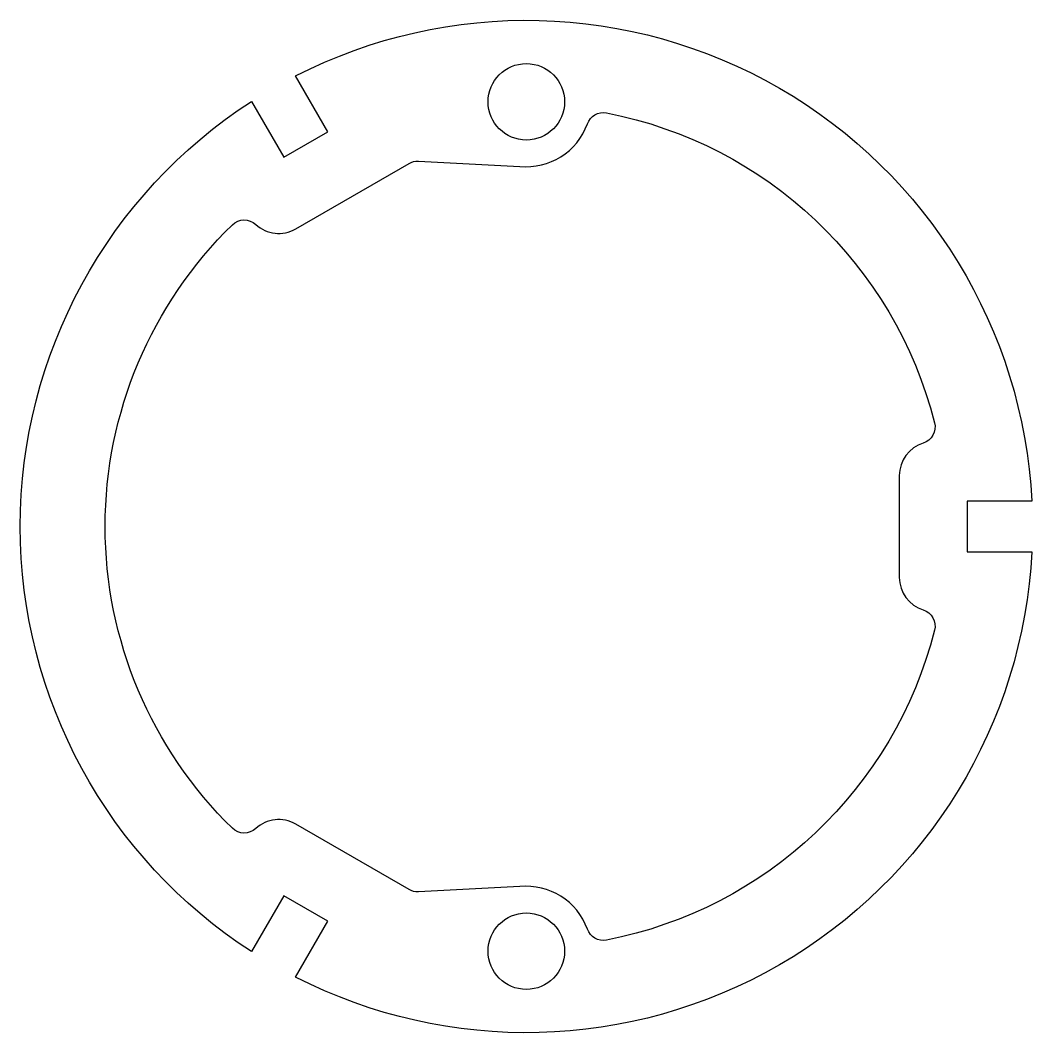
# Model space of a CAD drawing. Header units: millimetres. Extents: x -29.8 to 29.8, y -29.8 to 29.8.
import ezdxf

# ---------------------------------------------------------------- set-up
doc = ezdxf.new("R2010")
doc.units = ezdxf.units.MM
doc.layers.get('0').update_dxf_attribs({"linetype": 'CONTINUOUS'})

msp = doc.modelspace()

# ---------------------------------------------------------------- linework, layer by layer
for points in [[(29.762, 1.5), (25.961, 1.5), (25.961, -1.5), (29.762, -1.5, -0.544253), (-13.582, -26.525), (-11.681, -23.233), (-14.279, -21.733), (-16.18, -25.025, -0.544253), (-16.18, 25.025), (-14.279, 21.733), (-11.681, 23.233), (-13.582, 26.525, -0.544253)], [(24.036, -6.11, -0.290292), (4.726, -24.345, -0.369668), (3.595, -23.703, 0.344458), (-0.39, -21.198), (-6.355, -21.503, -0.144687), (-6.906, -21.371), (-13.578, -17.519, 0.328085), (-15.934, -17.78, -0.398546), (-17.309, -17.76, -0.421771), (-17.309, 17.76, -0.398546), (-15.934, 17.78, 0.328085), (-13.578, 17.519), (-6.906, 21.371, -0.144687), (-6.355, 21.503), (-0.39, 21.198, 0.344458), (3.595, 23.703, -0.369668), (4.726, 24.345, -0.290292), (24.036, 6.11, -0.398546), (23.365, 4.909, 0.328085), (21.961, 3), (21.961, -3, 0.328085), (23.365, -4.909, -0.398546)]]:
    msp.add_lwpolyline(points, format="xyb", close=True)
for centre in [(0, 25), (0, -25)]:
    msp.add_circle(centre, 2.25)

doc.saveas('drawing.dxf')
